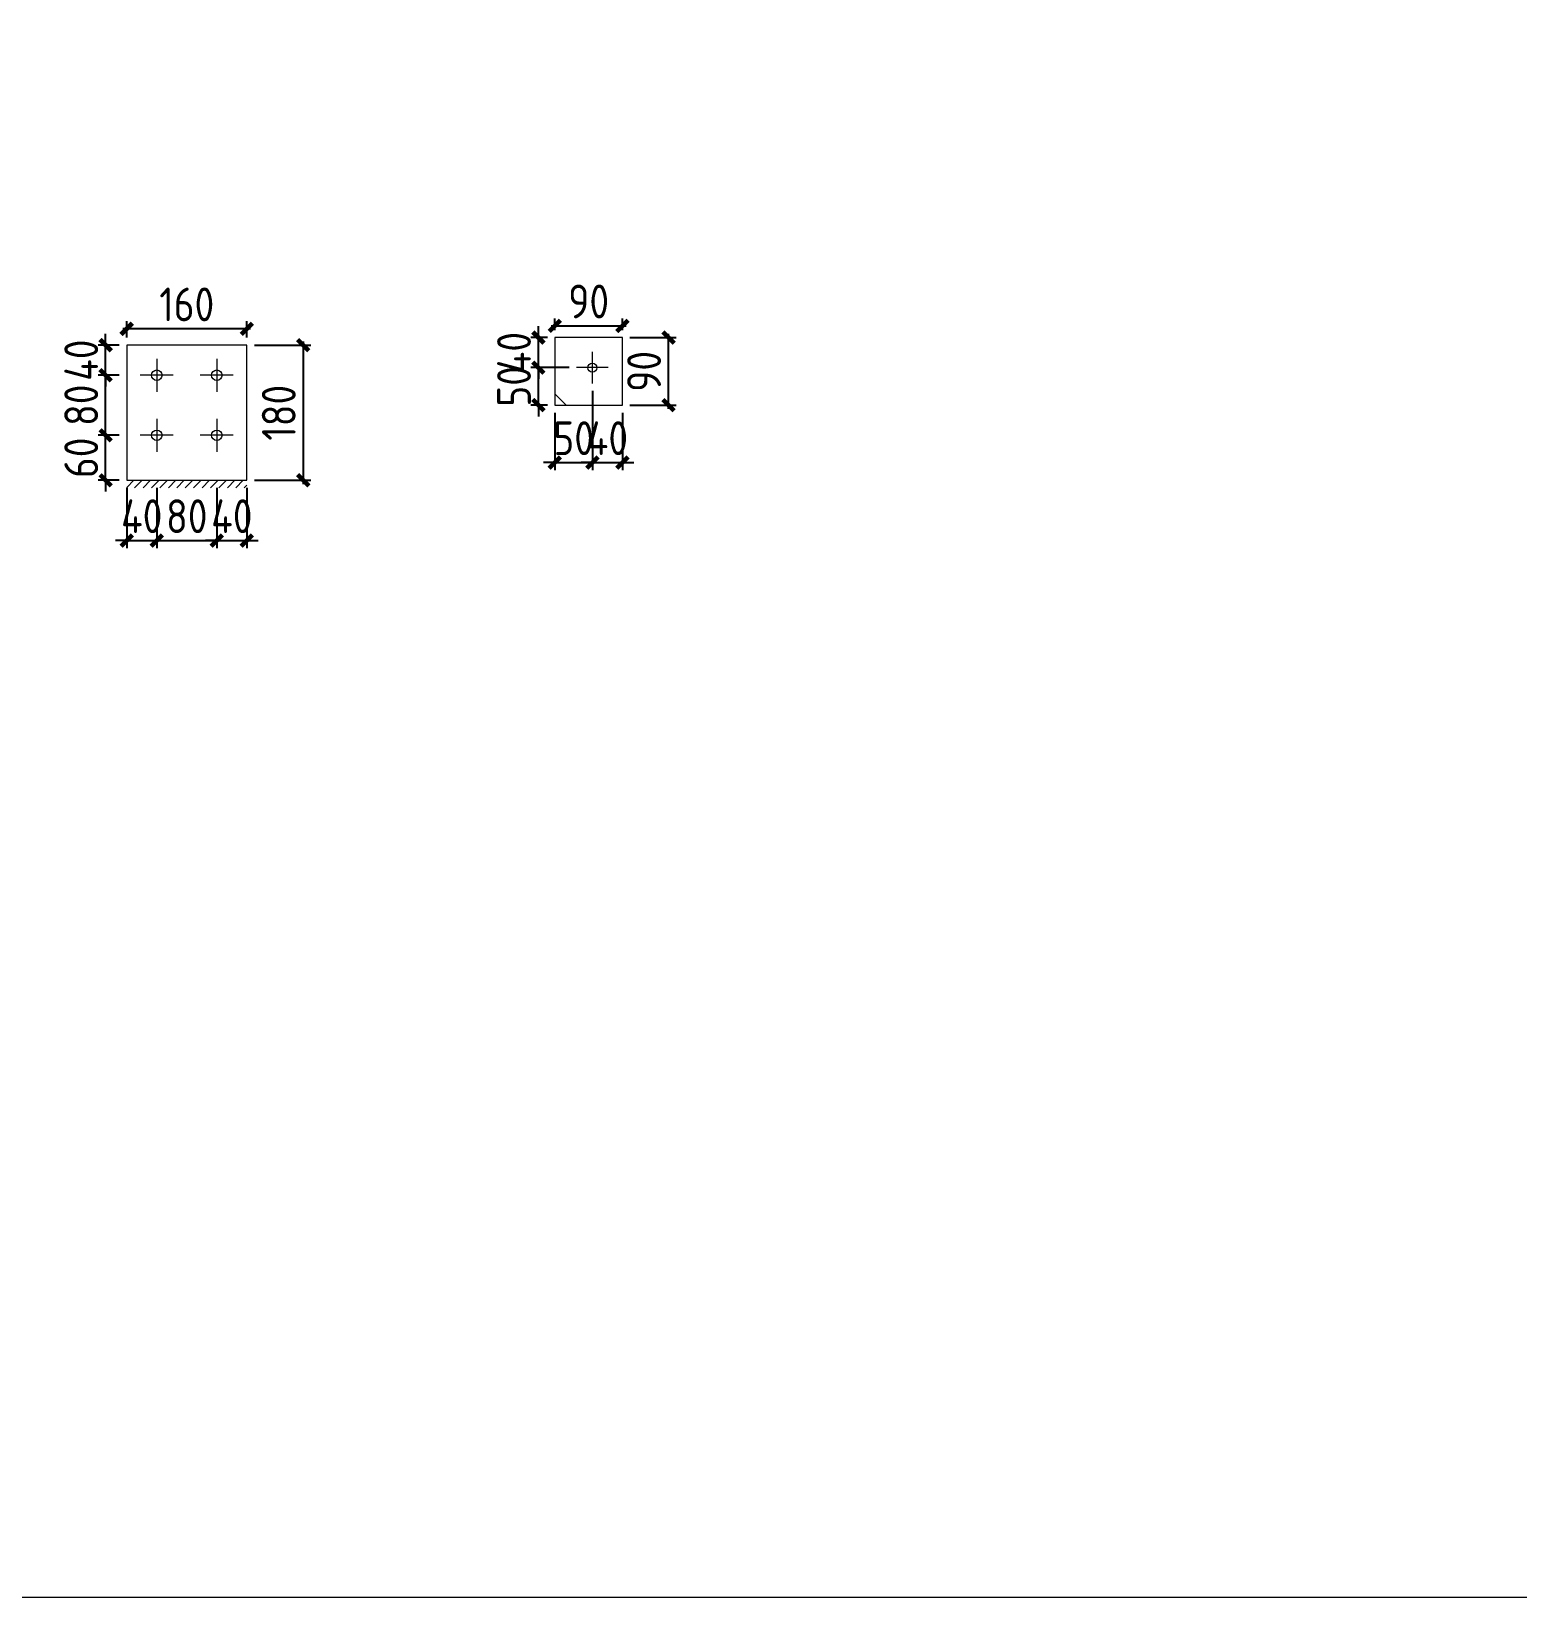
# Model space of a CAD drawing. Extents: x 485428 to 797698, y 56414 to 211814.
# Drawn here: x 707469 to 711428, y 113114 to 117286 of the extents above; entities that cross this region are included whole.
import ezdxf

# ---------------------------------------------------------------- set-up
doc = ezdxf.new("R2010")
doc.units = 0
doc.header["$LTSCALE"] = 1000
doc.header["$MEASUREMENT"] = 0
doc.styles.get("Standard").update_dxf_attribs({"font": 'gbenor.shx', "bigfont": 'gbcbig.shx'})
doc.dimstyles.get("Standard").update_dxf_attribs({"dimscale": 100, "dimtxt": 2, "dimasz": 0.4, "dimexe": 0.5, "dimexo": 1, "dimgap": 0.5, "dimtad": 1, "dimdec": 0, "dimzin": 0, "dimdsep": 46, "dimtxsty": 'Standard', "dimblk": 'ARCHTICK', "dimcen": 0.09, "dimadec": 0, "dimazin": 0, "dimtfac": 1, "dimtdec": 0, "dimtix": 1, "dimtmove": 2, "dimatfit": 3, "dimfxl": 1, "dimtolj": 1, "dimtzin": 0, "dimarcsym": 0})

# ---------------------------------------------------------------- blocks, each defined once
blk = doc.blocks.new('_ArchTick')
at = {"color": 0, "linetype": 'ByBlock', "const_width": 0.4}
blk.add_lwpolyline([(-0.5, -0.5), (0.5, 0.5)], dxfattribs=at)
blk = doc.blocks.new('*D1472')
at = {"color": 3, "lineweight": -2}
for p, q in [((707722.8, 116070.1), (707722.8, 115909.5)), ((707802.8, 116070.1), (707802.8, 115909.5)), ((707722.8, 115929.5), (707692.8, 115929.5)), ((707722.8, 115929.5), (707802.8, 115929.5)), ((707802.8, 115929.5), (707832.8, 115929.5))]:
    blk.add_line(p, q, dxfattribs=at)
at = {"layer": 'Defpoints', "color": 0}
for p in [(707722.8, 116090.1), (707802.8, 116090.1), (707802.8, 115929.5)]:
    blk.add_point(p, dxfattribs=at)
at = {"color": 3, "lineweight": -2, "xscale": 30, "yscale": 30, "zscale": 30}
blk.add_blockref('_ArchTick', (707722.8, 115929.5), dxfattribs=at)
at = {"color": 3, "lineweight": -2, "xscale": 30, "yscale": 30, "zscale": 30, "rotation": 180}
blk.add_blockref('_ArchTick', (707802.8, 115929.5), dxfattribs=at)
at = {"color": 0, "lineweight": 15, "insert": (707762.8, 115994.5), "char_height": 90, "attachment_point": 5}
blk.add_mtext('\\A1;40', dxfattribs=at)
blk = doc.blocks.new('*D1441')
at = {"color": 3, "lineweight": -2}
for p, q in [((707802.8, 116070.1), (707802.8, 115909.5)), ((707962.8, 116070.1), (707962.8, 115909.5)), ((707792.8, 115929.5), (707972.8, 115929.5))]:
    blk.add_line(p, q, dxfattribs=at)
at = {"layer": 'Defpoints', "color": 0}
for p in [(707802.8, 116090.1), (707962.8, 116090.1), (707962.8, 115929.5)]:
    blk.add_point(p, dxfattribs=at)
at = {"color": 3, "lineweight": -2, "xscale": 30, "yscale": 30, "zscale": 30, "rotation": 180}
blk.add_blockref('_ArchTick', (707802.8, 115929.5), dxfattribs=at)
at = {"color": 3, "lineweight": -2, "xscale": 30, "yscale": 30, "zscale": 30}
blk.add_blockref('_ArchTick', (707962.8, 115929.5), dxfattribs=at)
at = {"color": 0, "lineweight": 15, "insert": (707882.8, 115994.5), "char_height": 90, "attachment_point": 5}
blk.add_mtext('\\A1;80', dxfattribs=at)
blk = doc.blocks.new('*D1442')
at = {"color": 3, "lineweight": -2}
for p, q in [((707962.8, 116070.1), (707962.8, 115909.5)), ((708042.8, 116070.1), (708042.8, 115909.5)), ((707962.8, 115929.5), (707932.8, 115929.5)), ((707962.8, 115929.5), (708042.8, 115929.5)), ((708042.8, 115929.5), (708072.8, 115929.5))]:
    blk.add_line(p, q, dxfattribs=at)
at = {"layer": 'Defpoints', "color": 0}
for p in [(707962.8, 116090.1), (708042.8, 116090.1), (708042.8, 115929.5)]:
    blk.add_point(p, dxfattribs=at)
at = {"color": 3, "lineweight": -2, "xscale": 30, "yscale": 30, "zscale": 30}
blk.add_blockref('_ArchTick', (707962.8, 115929.5), dxfattribs=at)
at = {"color": 3, "lineweight": -2, "xscale": 30, "yscale": 30, "zscale": 30, "rotation": 180}
blk.add_blockref('_ArchTick', (708042.8, 115929.5), dxfattribs=at)
at = {"color": 0, "lineweight": 15, "insert": (708002.8, 115994.5), "char_height": 90, "attachment_point": 5}
blk.add_mtext('\\A1;40', dxfattribs=at)
blk = doc.blocks.new('*D1443')
at = {"color": 3, "lineweight": -2}
for p, q in [((707666.7, 116210.1), (707666.7, 116240.1)), ((707702.8, 116210.1), (707646.7, 116210.1)), ((707666.7, 116090.1), (707666.7, 116210.1)), ((707702.8, 116090.1), (707646.7, 116090.1)), ((707666.7, 116090.1), (707666.7, 116060.1))]:
    blk.add_line(p, q, dxfattribs=at)
at = {"layer": 'Defpoints', "color": 0}
for p in [(707666.7, 116210.1), (707722.8, 116210.1), (707722.8, 116090.1)]:
    blk.add_point(p, dxfattribs=at)
at = {"color": 3, "lineweight": -2, "xscale": 30, "yscale": 30, "zscale": 30}
for p, rotation in [((707666.7, 116210.1), 270), ((707666.7, 116090.1), 90)]:
    blk.add_blockref('_ArchTick', p, dxfattribs=dict(at, rotation=rotation))
at = {"color": 0, "lineweight": 15, "insert": (707601.7, 116150.1), "char_height": 90, "attachment_point": 5, "rotation": 90}
blk.add_mtext('\\A1;60', dxfattribs=at)
blk = doc.blocks.new('*D1444')
at = {"color": 3, "lineweight": -2}
for p, q in [((707702.8, 116370.1), (707646.7, 116370.1)), ((707666.7, 116200.1), (707666.7, 116380.1)), ((707702.8, 116210.1), (707646.7, 116210.1))]:
    blk.add_line(p, q, dxfattribs=at)
at = {"layer": 'Defpoints', "color": 0}
for p in [(707666.7, 116370.1), (707722.8, 116370.1), (707722.8, 116210.1)]:
    blk.add_point(p, dxfattribs=at)
at = {"color": 3, "lineweight": -2, "xscale": 30, "yscale": 30, "zscale": 30}
for p, rotation in [((707666.7, 116370.1), 90), ((707666.7, 116210.1), 270)]:
    blk.add_blockref('_ArchTick', p, dxfattribs=dict(at, rotation=rotation))
at = {"color": 0, "lineweight": 15, "insert": (707601.7, 116290.1), "char_height": 90, "attachment_point": 5, "rotation": 90}
blk.add_mtext('\\A1;80', dxfattribs=at)
blk = doc.blocks.new('*D1473')
at = {"color": 3, "lineweight": -2}
for p, q in [((707666.7, 116450.1), (707666.7, 116480.1)), ((707702.8, 116450.1), (707646.7, 116450.1)), ((707666.7, 116370.1), (707666.7, 116450.1)), ((707702.8, 116370.1), (707646.7, 116370.1)), ((707666.7, 116370.1), (707666.7, 116340.1))]:
    blk.add_line(p, q, dxfattribs=at)
at = {"layer": 'Defpoints', "color": 0}
for p in [(707666.7, 116450.1), (707722.8, 116450.1), (707722.8, 116370.1)]:
    blk.add_point(p, dxfattribs=at)
at = {"color": 3, "lineweight": -2, "xscale": 30, "yscale": 30, "zscale": 30}
for p, rotation in [((707666.7, 116450.1), 270), ((707666.7, 116370.1), 90)]:
    blk.add_blockref('_ArchTick', p, dxfattribs=dict(at, rotation=rotation))
at = {"color": 0, "lineweight": 15, "insert": (707601.7, 116410.1), "char_height": 90, "attachment_point": 5, "rotation": 90}
blk.add_mtext('\\A1;40', dxfattribs=at)
blk = doc.blocks.new('*D1474')
at = {"color": 3, "lineweight": -2}
for p, q in [((708052.8, 116493.7), (707712.8, 116493.7)), ((707722.8, 116470.1), (707722.8, 116513.7)), ((708042.8, 116470.1), (708042.8, 116513.7))]:
    blk.add_line(p, q, dxfattribs=at)
at = {"layer": 'Defpoints', "color": 0}
for p in [(707722.8, 116493.7), (707722.8, 116450.1), (708042.8, 116450.1)]:
    blk.add_point(p, dxfattribs=at)
at = {"color": 3, "lineweight": -2, "xscale": 30, "yscale": 30, "zscale": 30, "rotation": 180}
blk.add_blockref('_ArchTick', (707722.8, 116493.7), dxfattribs=at)
at = {"color": 3, "lineweight": -2, "xscale": 30, "yscale": 30, "zscale": 30}
blk.add_blockref('_ArchTick', (708042.8, 116493.7), dxfattribs=at)
at = {"color": 0, "lineweight": 15, "insert": (707882.8, 116558.7), "char_height": 90, "attachment_point": 5}
blk.add_mtext('\\A1;160', dxfattribs=at)
blk = doc.blocks.new('*D1445')
at = {"color": 3, "lineweight": -2}
for p, q in [((708062.8, 116450.1), (708212.9, 116450.1)), ((708192.9, 116460.1), (708192.9, 116080.1)), ((708062.8, 116090.1), (708212.9, 116090.1))]:
    blk.add_line(p, q, dxfattribs=at)
at = {"layer": 'Defpoints', "color": 0}
for p in [(708042.8, 116450.1), (708042.8, 116090.1), (708192.9, 116090.1)]:
    blk.add_point(p, dxfattribs=at)
at = {"color": 3, "lineweight": -2, "xscale": 30, "yscale": 30, "zscale": 30}
for p, rotation in [((708192.9, 116450.1), 90), ((708192.9, 116090.1), 270)]:
    blk.add_blockref('_ArchTick', p, dxfattribs=dict(at, rotation=rotation))
at = {"color": 0, "lineweight": 15, "insert": (708127.9, 116270.1), "char_height": 90, "attachment_point": 5, "rotation": 90}
blk.add_mtext('\\A1;180', dxfattribs=at)
blk = doc.blocks.new('*D1475')
at = {"color": 3, "lineweight": -2}
for p, q in [((708963.3, 116328.3), (708963.3, 116117.3)), ((708863.3, 116270.3), (708863.3, 116117.3)), ((708863.3, 116137.3), (708833.3, 116137.3)), ((708863.3, 116137.3), (708963.3, 116137.3)), ((708963.3, 116137.3), (708993.3, 116137.3))]:
    blk.add_line(p, q, dxfattribs=at)
at = {"layer": 'Defpoints', "color": 0}
for p in [(708963.3, 116348.3), (708863.3, 116290.3), (708963.3, 116137.3)]:
    blk.add_point(p, dxfattribs=at)
at = {"color": 3, "lineweight": -2, "xscale": 30, "yscale": 30, "zscale": 30}
blk.add_blockref('_ArchTick', (708863.3, 116137.3), dxfattribs=at)
at = {"color": 3, "lineweight": -2, "xscale": 30, "yscale": 30, "zscale": 30, "rotation": 180}
blk.add_blockref('_ArchTick', (708963.3, 116137.3), dxfattribs=at)
at = {"color": 0, "lineweight": 15, "insert": (708913.3, 116202.3), "char_height": 90, "attachment_point": 5}
blk.add_mtext('\\A1;50', dxfattribs=at)
blk = doc.blocks.new('*D1476')
at = {"color": 3, "lineweight": -2}
for p, q in [((708963.3, 116328.3), (708963.3, 116117.3)), ((709043.3, 116270.3), (709043.3, 116117.3)), ((708963.3, 116137.3), (708933.3, 116137.3)), ((708963.3, 116137.3), (709043.3, 116137.3)), ((709043.3, 116137.3), (709073.3, 116137.3))]:
    blk.add_line(p, q, dxfattribs=at)
at = {"layer": 'Defpoints', "color": 0}
for p in [(708963.3, 116348.3), (709043.3, 116290.3), (709043.3, 116137.3)]:
    blk.add_point(p, dxfattribs=at)
at = {"color": 3, "lineweight": -2, "xscale": 30, "yscale": 30, "zscale": 30}
blk.add_blockref('_ArchTick', (708963.3, 116137.3), dxfattribs=at)
at = {"color": 3, "lineweight": -2, "xscale": 30, "yscale": 30, "zscale": 30, "rotation": 180}
blk.add_blockref('_ArchTick', (709043.3, 116137.3), dxfattribs=at)
at = {"color": 0, "lineweight": 15, "insert": (709003.3, 116202.3), "char_height": 90, "attachment_point": 5}
blk.add_mtext('\\A1;40', dxfattribs=at)
blk = doc.blocks.new('*D1477')
at = {"color": 3, "lineweight": -2}
for p, q in [((708819.5, 116390.3), (708819.5, 116420.3)), ((708901.3, 116390.3), (708799.5, 116390.3)), ((708819.5, 116290.3), (708819.5, 116390.3)), ((708843.3, 116290.3), (708799.5, 116290.3)), ((708819.5, 116290.3), (708819.5, 116260.3))]:
    blk.add_line(p, q, dxfattribs=at)
at = {"layer": 'Defpoints', "color": 0}
for p in [(708819.5, 116390.3), (708921.3, 116390.3), (708863.3, 116290.3)]:
    blk.add_point(p, dxfattribs=at)
at = {"color": 3, "lineweight": -2, "xscale": 30, "yscale": 30, "zscale": 30}
for p, rotation in [((708819.5, 116390.3), 270), ((708819.5, 116290.3), 90)]:
    blk.add_blockref('_ArchTick', p, dxfattribs=dict(at, rotation=rotation))
at = {"color": 0, "lineweight": 15, "insert": (708754.5, 116340.3), "char_height": 90, "attachment_point": 5, "rotation": 90}
blk.add_mtext('\\A1;50', dxfattribs=at)
blk = doc.blocks.new('*D1478')
at = {"color": 3, "lineweight": -2}
for p, q in [((708819.5, 116470.3), (708819.5, 116500.3)), ((708843.3, 116470.3), (708799.5, 116470.3)), ((708819.5, 116390.3), (708819.5, 116470.3)), ((708901.3, 116390.3), (708799.5, 116390.3)), ((708819.5, 116390.3), (708819.5, 116360.3))]:
    blk.add_line(p, q, dxfattribs=at)
at = {"layer": 'Defpoints', "color": 0}
for p in [(708819.5, 116470.3), (708863.3, 116470.3), (708921.3, 116390.3)]:
    blk.add_point(p, dxfattribs=at)
at = {"color": 3, "lineweight": -2, "xscale": 30, "yscale": 30, "zscale": 30}
for p, rotation in [((708819.5, 116470.3), 270), ((708819.5, 116390.3), 90)]:
    blk.add_blockref('_ArchTick', p, dxfattribs=dict(at, rotation=rotation))
at = {"color": 0, "lineweight": 15, "insert": (708754.5, 116430.3), "char_height": 90, "attachment_point": 5, "rotation": 90}
blk.add_mtext('\\A1;40', dxfattribs=at)
blk = doc.blocks.new('*D1479')
at = {"color": 3, "lineweight": -2}
for p, q in [((708863.3, 116490.3), (708863.3, 116521.5)), ((709043.3, 116490.3), (709043.3, 116521.5)), ((708853.3, 116501.5), (709053.3, 116501.5))]:
    blk.add_line(p, q, dxfattribs=at)
at = {"layer": 'Defpoints', "color": 0}
for p in [(709043.3, 116501.5), (708863.3, 116470.3), (709043.3, 116470.3)]:
    blk.add_point(p, dxfattribs=at)
at = {"color": 3, "lineweight": -2, "xscale": 30, "yscale": 30, "zscale": 30, "rotation": 180}
blk.add_blockref('_ArchTick', (708863.3, 116501.5), dxfattribs=at)
at = {"color": 3, "lineweight": -2, "xscale": 30, "yscale": 30, "zscale": 30}
blk.add_blockref('_ArchTick', (709043.3, 116501.5), dxfattribs=at)
at = {"color": 0, "lineweight": 15, "insert": (708953.3, 116566.5), "char_height": 90, "attachment_point": 5}
blk.add_mtext('\\A1;90', dxfattribs=at)
blk = doc.blocks.new('*D1480')
at = {"color": 3, "lineweight": -2}
for p, q in [((709166, 116280.3), (709166, 116480.3)), ((709063.3, 116470.3), (709186, 116470.3)), ((709063.3, 116290.3), (709186, 116290.3))]:
    blk.add_line(p, q, dxfattribs=at)
at = {"layer": 'Defpoints', "color": 0}
for p in [(709043.3, 116470.3), (709166, 116470.3), (709043.3, 116290.3)]:
    blk.add_point(p, dxfattribs=at)
at = {"color": 3, "lineweight": -2, "xscale": 30, "yscale": 30, "zscale": 30}
for p, rotation in [((709166, 116470.3), 90), ((709166, 116290.3), 270)]:
    blk.add_blockref('_ArchTick', p, dxfattribs=dict(at, rotation=rotation))
at = {"color": 0, "lineweight": 15, "insert": (709101, 116380.3), "char_height": 90, "attachment_point": 5, "rotation": 90}
blk.add_mtext('\\A1;90', dxfattribs=at)

msp = doc.modelspace()

# ---------------------------------------------------------------- hatches: boundary and pattern name
at = {"lineweight": 15}
h = msp.add_hatch(dxfattribs=at)
h.set_pattern_fill('ANSI31', color=256, scale=10, style=0)
h.set_pattern_definition([(45, (225138.085, -79212.485), (-11.22532015, 11.22532015), [])])
h.paths.add_polyline_path([(708042.8, 116090.1), (708032.5, 116090.1), (708042.8, 116076.8)], flags=17)
h.paths.add_polyline_path([(708032.5, 116090.1), (707722.8, 116090.1), (707722.8, 116070.1), (708042.8, 116070.1), (708042.8, 116076.8)])

# ---------------------------------------------------------------- linework, layer by layer
for p, q in [((707722.8, 116450.1), (707722.8, 116090.1)), ((708042.8, 116450.1), (707722.8, 116450.1)), ((708042.8, 116090.1), (708042.8, 116450.1)), ((708863.3, 116470.3), (708863.3, 116290.3)), ((709043.3, 116470.3), (708863.3, 116470.3)), ((709043.3, 116290.3), (709043.3, 116470.3)), ((707802.8, 116414.1), (707802.8, 116326.1)), ((707962.8, 116414.1), (707962.8, 116326.1)), ((708963.3, 116348.3), (708963.3, 116432.3)), ((707846.8, 116370.1), (707758.8, 116370.1)), ((708006.8, 116370.1), (707918.8, 116370.1)), ((709005.3, 116390.3), (708921.3, 116390.3)), ((708863.3, 116320.3), (708893.3, 116290.3)), ((708863.3, 116290.3), (709043.3, 116290.3)), ((707802.8, 116254.1), (707802.8, 116166.1)), ((707962.8, 116254.1), (707962.8, 116166.1)), ((707846.8, 116210.1), (707758.8, 116210.1)), ((708006.8, 116210.1), (707918.8, 116210.1)), ((707722.8, 116090.1), (708042.8, 116090.1))]:
    msp.add_line(p, q, dxfattribs=at)
msp.add_lwpolyline([(704038.1, 123614.2), (718888.1, 123614.2), (718888.1, 113114.2), (704038.1, 113114.2)], close=True, dxfattribs=at)
for centre, radius in [((708963.3, 116390.3), 12), ((707802.8, 116370.1), 14), ((707962.8, 116370.1), 14), ((707802.8, 116210.1), 14), ((707962.8, 116210.1), 14)]:
    msp.add_circle(centre, radius, dxfattribs=at)

# ---------------------------------------------------------------- dimensions: what is measured, and where the dimension line sits
for p1, p2, distance, picture, middle in [((708042.8, 116450.1), (707722.8, 116450.1), -43.6, '*D1474', (707882.8, 116558.7)), ((708863.3, 116470.3), (709043.3, 116470.3), 31.2, '*D1479', (708953.3, 116566.5)), ((709043.3, 116290.3), (709043.3, 116470.3), -122.6, '*D1480', (709101, 116380.3)), ((708042.8, 116450.1), (708042.8, 116090.1), 150, '*D1445', (708127.9, 116270.1))]:
    dim = msp.add_aligned_dim(p1=p1, p2=p2, distance=distance, dimstyle='Standard', override={"dimtxt": 0.9, "dimasz": 0.3, "dimexe": 0.2, "dimexo": 0.2, "dimgap": 0.2, "dimlfac": 0.5, "dimdle": 0.1, "dimclrd": 3, "dimclre": 3}, dxfattribs=at)
    dim.commit()
    dim.dimension.update_dxf_attribs({"geometry": picture, "text_midpoint": middle})
for base, p1, p2, picture, middle in [((707666.7, 116450.1), (707722.8, 116370.1), (707722.8, 116450.1), '*D1473', (707601.7, 116410.1)), ((708819.5, 116470.3), (708921.3, 116390.3), (708863.3, 116470.3), '*D1478', (708754.5, 116430.3)), ((708819.5, 116390.3), (708863.3, 116290.3), (708921.3, 116390.3), '*D1477', (708754.5, 116340.3)), ((707666.7, 116370.1), (707722.8, 116210.1), (707722.8, 116370.1), '*D1444', (707601.7, 116290.1)), ((707666.7, 116210.1), (707722.8, 116090.1), (707722.8, 116210.1), '*D1443', (707601.7, 116150.1))]:
    dim = msp.add_linear_dim(base=base, p1=p1, p2=p2, angle=90, dimstyle='Standard', override={"dimtxt": 0.9, "dimasz": 0.3, "dimexe": 0.2, "dimexo": 0.2, "dimgap": 0.2, "dimlfac": 0.5, "dimdle": 0.1, "dimclrd": 3, "dimclre": 3}, dxfattribs=at)
    dim.commit()
    dim.dimension.update_dxf_attribs({"geometry": picture, "text_midpoint": middle})
for base, p1, p2, picture, middle in [((708963.3, 116137.3), (708863.3, 116290.3), (708963.3, 116348.3), '*D1475', (708913.3, 116202.3)), ((709043.3, 116137.3), (708963.3, 116348.3), (709043.3, 116290.3), '*D1476', (709003.3, 116202.3)), ((707802.8, 115929.5), (707722.8, 116090.1), (707802.8, 116090.1), '*D1472', (707762.8, 115994.5)), ((707962.8, 115929.5), (707802.8, 116090.1), (707962.8, 116090.1), '*D1441', (707882.8, 115994.5)), ((708042.8, 115929.5), (707962.8, 116090.1), (708042.8, 116090.1), '*D1442', (708002.8, 115994.5))]:
    dim = msp.add_linear_dim(base=base, p1=p1, p2=p2, dimstyle='Standard', override={"dimtxt": 0.9, "dimasz": 0.3, "dimexe": 0.2, "dimexo": 0.2, "dimgap": 0.2, "dimlfac": 0.5, "dimdle": 0.1, "dimclrd": 3, "dimclre": 3}, dxfattribs=at)
    dim.commit()
    dim.dimension.update_dxf_attribs({"geometry": picture, "text_midpoint": middle})

doc.saveas('drawing.dxf')
